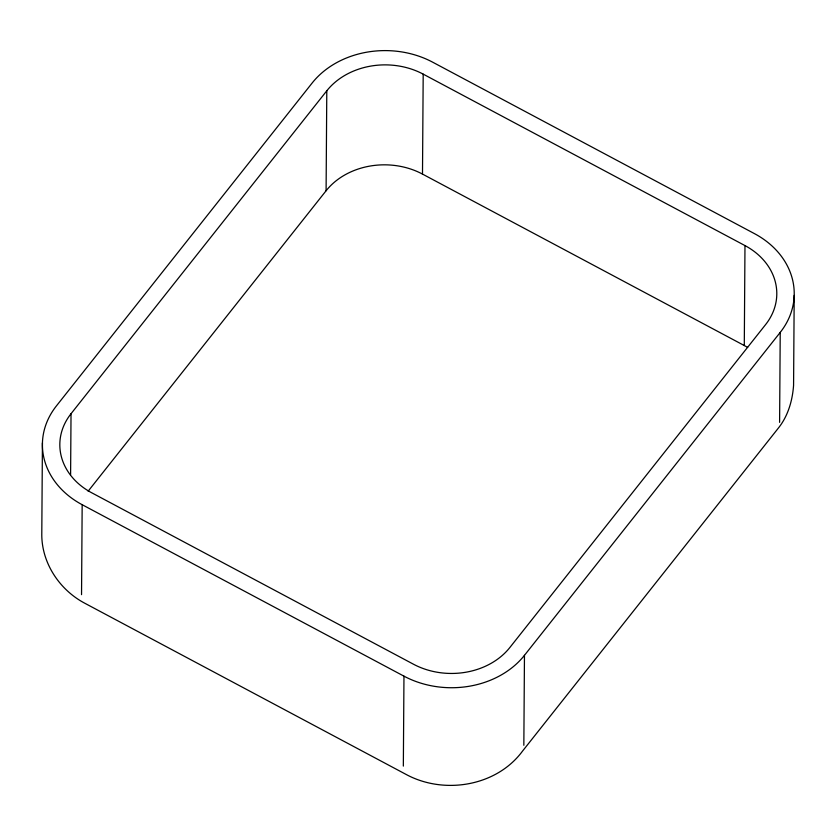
<?xml version="1.0" encoding="UTF-8"?>
<svg xmlns="http://www.w3.org/2000/svg" width="836" height="836" viewBox="0 0 836 836"><rect width="100%" height="100%" fill="white"/><g stroke="black" fill="none" stroke-linecap="round" stroke-linejoin="round"><path stroke-width="1.25" d="M42.427 442.923L41.8 532.887C41.079 562.2 59.157 589.673 84.729 603.205L406.327 774.554C444.135 794.879 496.563 786.373 522.563 751.062L778.295 428.178C788.024 416.109 792.476 400.622 793.573 385.365L794.2 295.411M70.6 474.743L71.029 413.726L326.792 90.8A69.712 57.099 0.4 0 1 423.194 74.132L744.98 245.585A69.712 57.099 0.4 0 1 765.598 324.598L509.835 647.534A69.712 57.099 0.4 0 1 413.444 664.202L91.647 492.749A69.712 57.099 0.4 0 1 71.029 413.726M81.541 594.657L82.168 504.704A87.132 71.373 0.4 0 1 56.399 405.941L312.162 83.004A87.132 71.373 0.4 0 1 432.661 62.177L754.459 233.631A87.132 71.373 0.4 0 1 780.228 332.394L779.601 422.358M88.135 491.202L326.092 190.754L326.792 90.8M403.339 766.11L403.966 676.157L82.168 504.704M747.666 347.462A69.712 57.099 0.4 0 0 744.291 345.54L422.493 174.087L423.194 74.132M523.838 745.284L524.465 655.319L780.228 332.394M744.291 345.54L744.98 245.585M524.465 655.319A87.132 71.373 0.4 0 1 403.966 676.157M326.092 190.754A69.712 57.099 0.4 0 1 422.493 174.087"/></g></svg>
